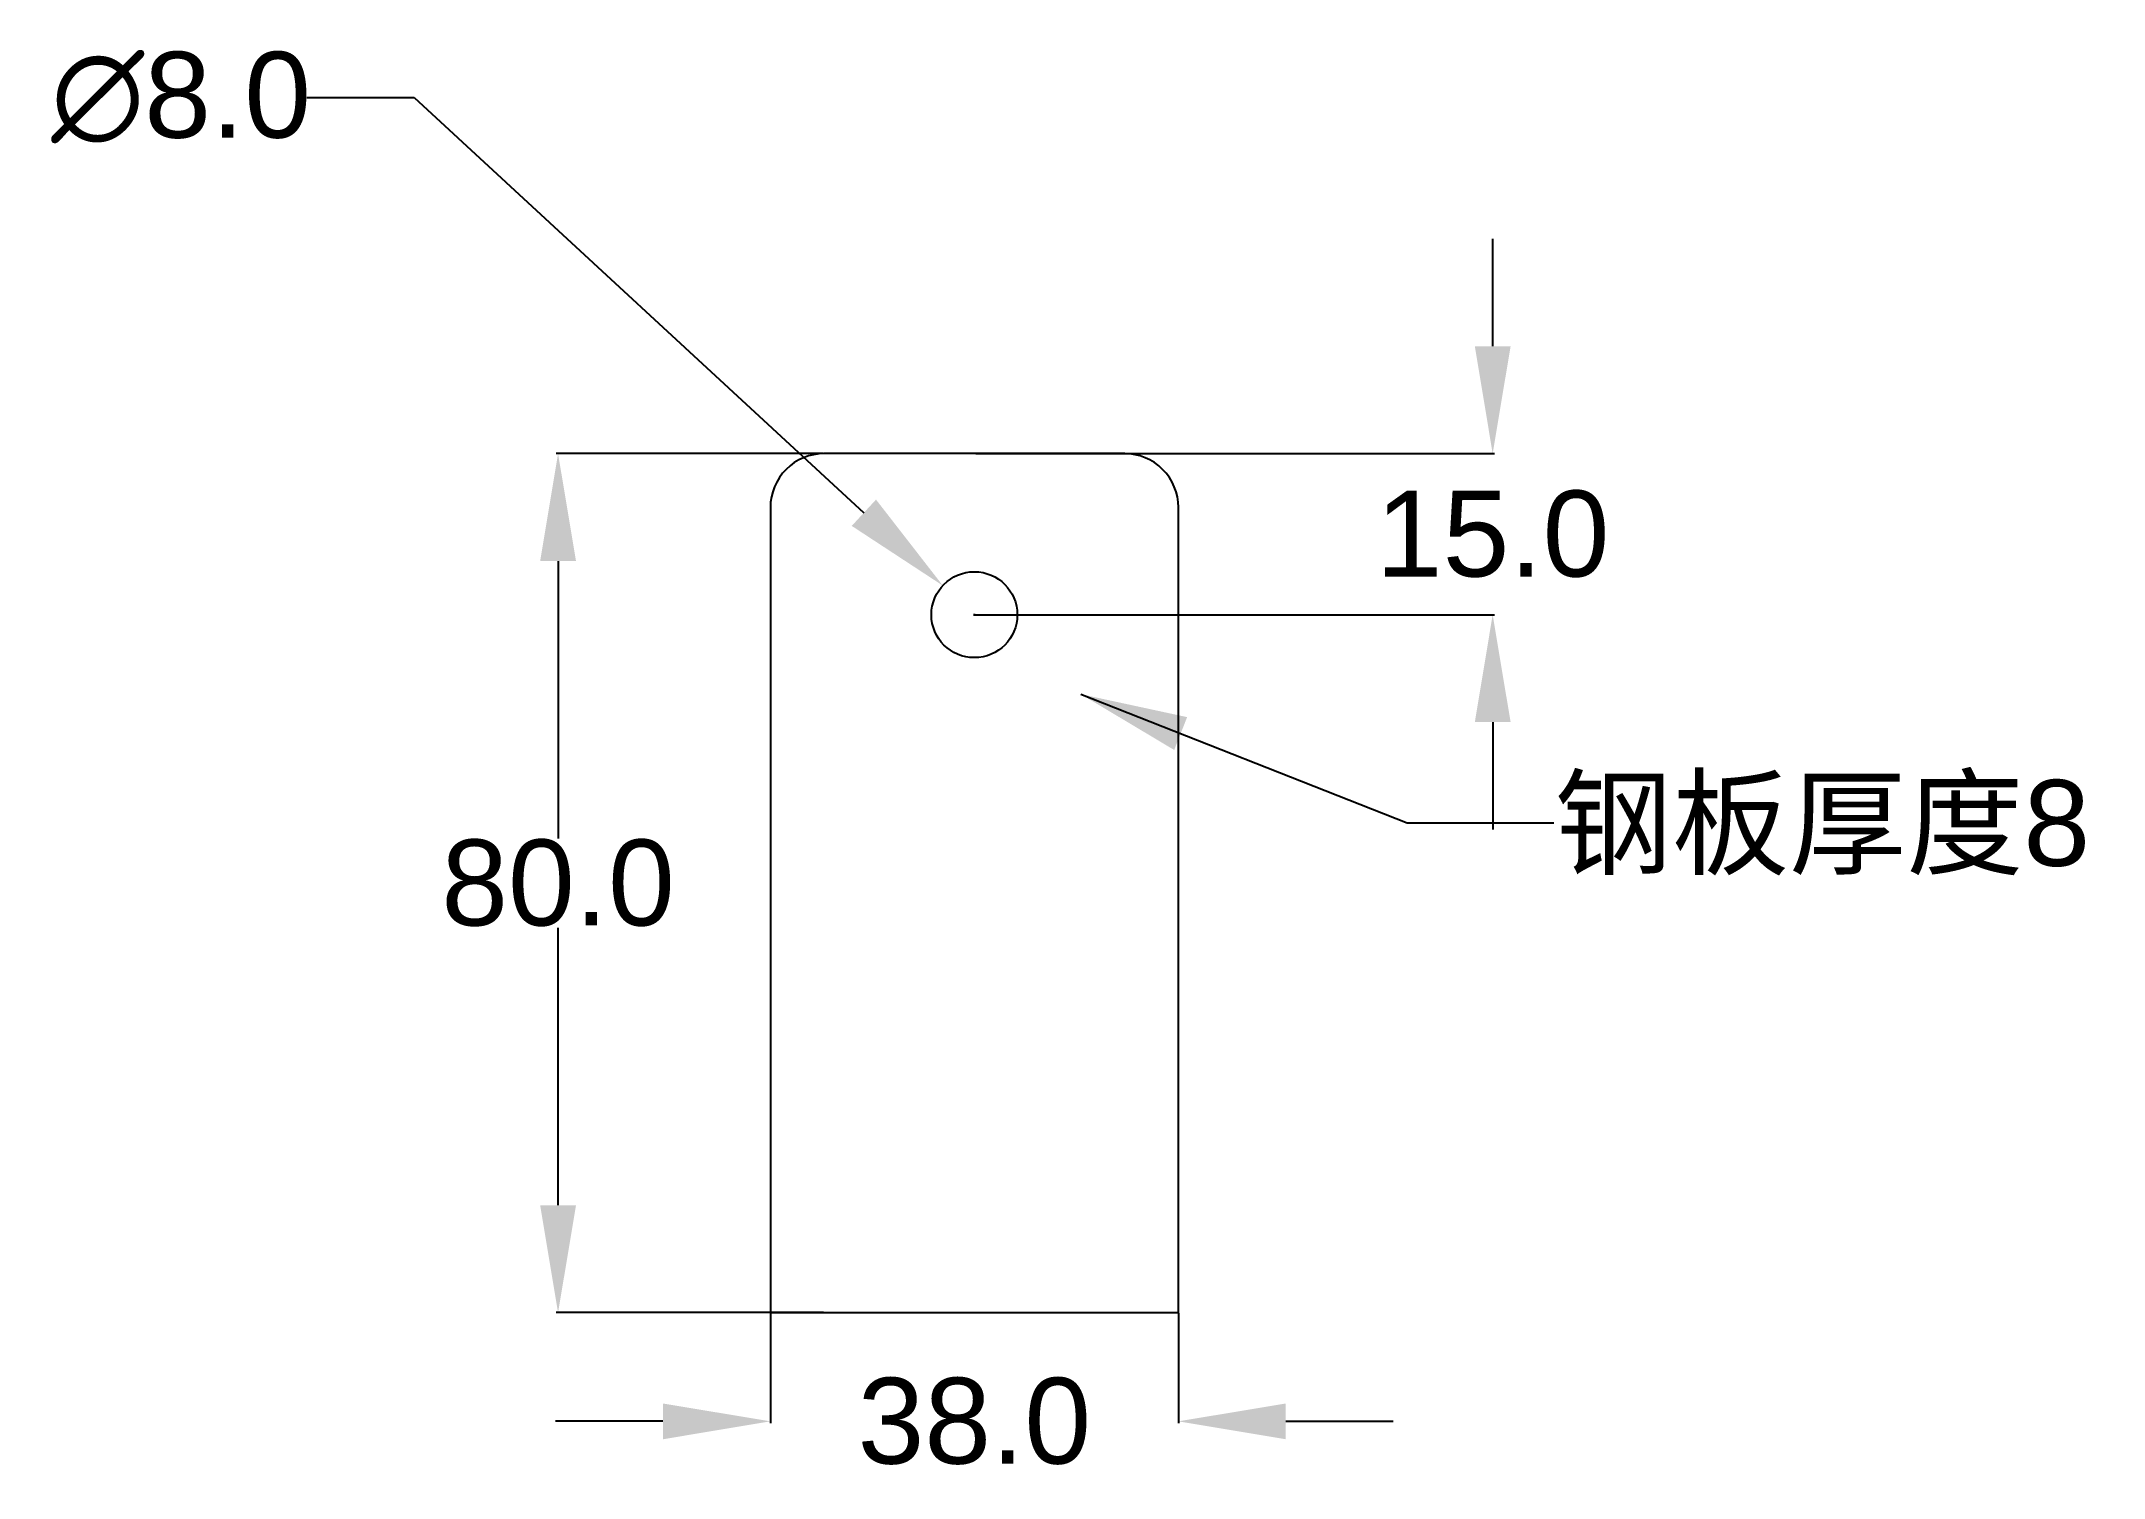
# Model space of a CAD drawing. Header units: millimetres. Extents: x -68 to 124, y -15 to 118.
import ezdxf

# ---------------------------------------------------------------- set-up
doc = ezdxf.new("R2010")
doc.units = ezdxf.units.MM
doc.styles.get("Standard").update_dxf_attribs({"font": 'arial.ttf'})
doc.dimstyles.get("Standard").update_dxf_attribs({"dimtxt": 8, "dimasz": 10, "dimexe": 0.18, "dimexo": 0.0625, "dimgap": 0.09, "dimtad": 0, "dimtih": 1, "dimtoh": 1, "dimdec": 1, "dimzin": 0, "dimdsep": 46, "dimtxsty": 'Standard', "dimcen": 0.09, "dimclrd": 3, "dimclre": 3, "dimclrt": 3, "dimadec": 0, "dimazin": 0, "dimtfac": 1, "dimtdec": 1, "dimtofl": 0, "dimtmove": 0, "dimatfit": 3, "dimfxl": 1, "dimtolj": 1, "dimtzin": 0, "dimarcsym": 0})

# ---------------------------------------------------------------- blocks, each defined once
blk = doc.blocks.new('*D1')
at = {"color": 3, "lineweight": -2, "transparency": 16777216}
for p, q in [((0, -0.06), (0, -10.3)), ((38, -0.06), (38, -10.3)), ((-10, -10.12), (-20, -10.12)), ((48, -10.12), (58, -10.12))]:
    blk.add_line(p, q, dxfattribs=at)
at = {"color": 3, "transparency": 16777216}
for points in [[(-10, -8.46), (-10, -11.79), (0, -10.12)], [(48, -8.46), (48, -11.79), (38, -10.12)]]:
    blk.add_solid(points, dxfattribs=at)
at = {"layer": 'Defpoints', "color": 0, "transparency": 16777216}
for p in [(0, 0), (38, 0), (38, -10.12)]:
    blk.add_point(p, dxfattribs=at)
at = {"color": 3, "transparency": 16777216, "insert": (19, -10.12), "char_height": 8, "attachment_point": 5}
blk.add_mtext('\\A1;38.0', dxfattribs=at)
blk = doc.blocks.new('*D2')
at = {"color": 3, "lineweight": -2, "transparency": 16777216}
for p, q in [((4.94, 80), (-19.95, 80)), ((-19.77, 70), (-19.77, 44.17)), ((-19.77, 10), (-19.77, 35.83)), ((4.94, 0), (-19.95, 0))]:
    blk.add_line(p, q, dxfattribs=at)
at = {"color": 3, "transparency": 16777216}
for points in [[(-21.44, 70), (-18.1, 70), (-19.77, 80)], [(-21.44, 10), (-18.1, 10), (-19.77, 0)]]:
    blk.add_solid(points, dxfattribs=at)
at = {"layer": 'Defpoints', "color": 0, "transparency": 16777216}
for p in [(5, 80), (-19.77, 0), (5, 0)]:
    blk.add_point(p, dxfattribs=at)
at = {"color": 3, "transparency": 16777216, "insert": (-19.77, 40), "char_height": 8, "attachment_point": 5}
blk.add_mtext('\\A1;80.0', dxfattribs=at)
blk = doc.blocks.new('*D6')
at = {"color": 3, "lineweight": -2, "transparency": 16777216}
for p, q in [((-43.16, 113.16), (-33.16, 113.16)), ((-33.16, 113.16), (8.71, 74.5)), ((18.91, 65), (19.09, 65)), ((19, 64.91), (19, 65.09))]:
    blk.add_line(p, q, dxfattribs=at)
at = {"color": 3, "transparency": 16777216}
blk.add_solid([(9.84, 75.72), (7.58, 73.27), (16.06, 67.71)], dxfattribs=at)
at = {"layer": 'Defpoints', "color": 0, "transparency": 16777216}
for p in [(16.06, 67.71), (21.94, 62.29)]:
    blk.add_point(p, dxfattribs=at)
at = {"color": 3, "transparency": 16777216, "insert": (-54.87, 113.16), "char_height": 8, "attachment_point": 5}
blk.add_mtext('\\A1;∅8.0', dxfattribs=at)
blk = doc.blocks.new('*D7')
at = {"color": 3, "lineweight": -2, "transparency": 16777216}
for p, q in [((67.27, 90), (67.27, 100)), ((19.15, 80), (67.45, 80)), ((19.15, 65), (67.45, 65)), ((67.27, 55), (67.27, 45))]:
    blk.add_line(p, q, dxfattribs=at)
at = {"color": 3, "transparency": 16777216}
for points in [[(65.61, 90), (68.94, 90), (67.27, 80)], [(65.61, 55), (68.94, 55), (67.27, 65)]]:
    blk.add_solid(points, dxfattribs=at)
at = {"layer": 'Defpoints', "color": 0, "transparency": 16777216}
for p in [(19.09, 80), (67.27, 80), (19.09, 65)]:
    blk.add_point(p, dxfattribs=at)
at = {"color": 3, "transparency": 16777216, "insert": (67.27, 72.5), "char_height": 8, "attachment_point": 5}
blk.add_mtext('\\A1;15.0', dxfattribs=at)

msp = doc.modelspace()

# ---------------------------------------------------------------- linework, layer by layer
msp.add_lwpolyline([(0, 0), (38, 0), (38, 75, 0.414214), (33, 80), (5, 80, 0.414214), (0, 75)], format="xyb", close=True)
msp.add_circle((19, 65), 4)

# ---------------------------------------------------------------- texts
at = {"color": 3, "insert": (73.05, 49.61), "char_height": 8, "width": 59.7737, "attachment_point": 1}
msp.add_mtext('{\\fSimSun|b0|i0|c134|p2;钢板厚度}8', dxfattribs=at)

# ---------------------------------------------------------------- dimensions: what is measured, and where the dimension line sits
dim = msp.add_diameter_dim_2p(p1=(21.94, 62.29), p2=(16.06, 67.71), dimstyle='Standard')
dim.commit()
dim.dimension.update_dxf_attribs({"geometry": '*D6', "text_midpoint": (-54.87, 113.16), "dimtype": 163})
for base, p1, p2, picture, middle in [((67.27, 80), (19.09, 65), (19.09, 80), '*D7', (67.27, 72.5)), ((-19.77, 0), (5, 80), (5, 0), '*D2', (-19.77, 40))]:
    dim = msp.add_linear_dim(base=base, p1=p1, p2=p2, angle=90, dimstyle='Standard')
    dim.commit()
    dim.dimension.update_dxf_attribs({"geometry": picture, "text_midpoint": middle})
dim = msp.add_linear_dim(base=(38, -10.12), p1=(0, 0), p2=(38, 0), dimstyle='Standard')
dim.commit()
dim.dimension.update_dxf_attribs({"geometry": '*D1', "text_midpoint": (19, -10.12)})

# ---------------------------------------------------------------- leaders
at = {"annotation_type": 0, "has_hookline": 1, "hookline_direction": 0, "text_width": 51.13}
msp.add_leader([(28.91, 57.6), (59.32, 45.61), (72.96, 45.61)], dimstyle='Standard', override={"dimgap": 0.09, "dimtad": 0}, dxfattribs=at)

doc.saveas('drawing.dxf')
